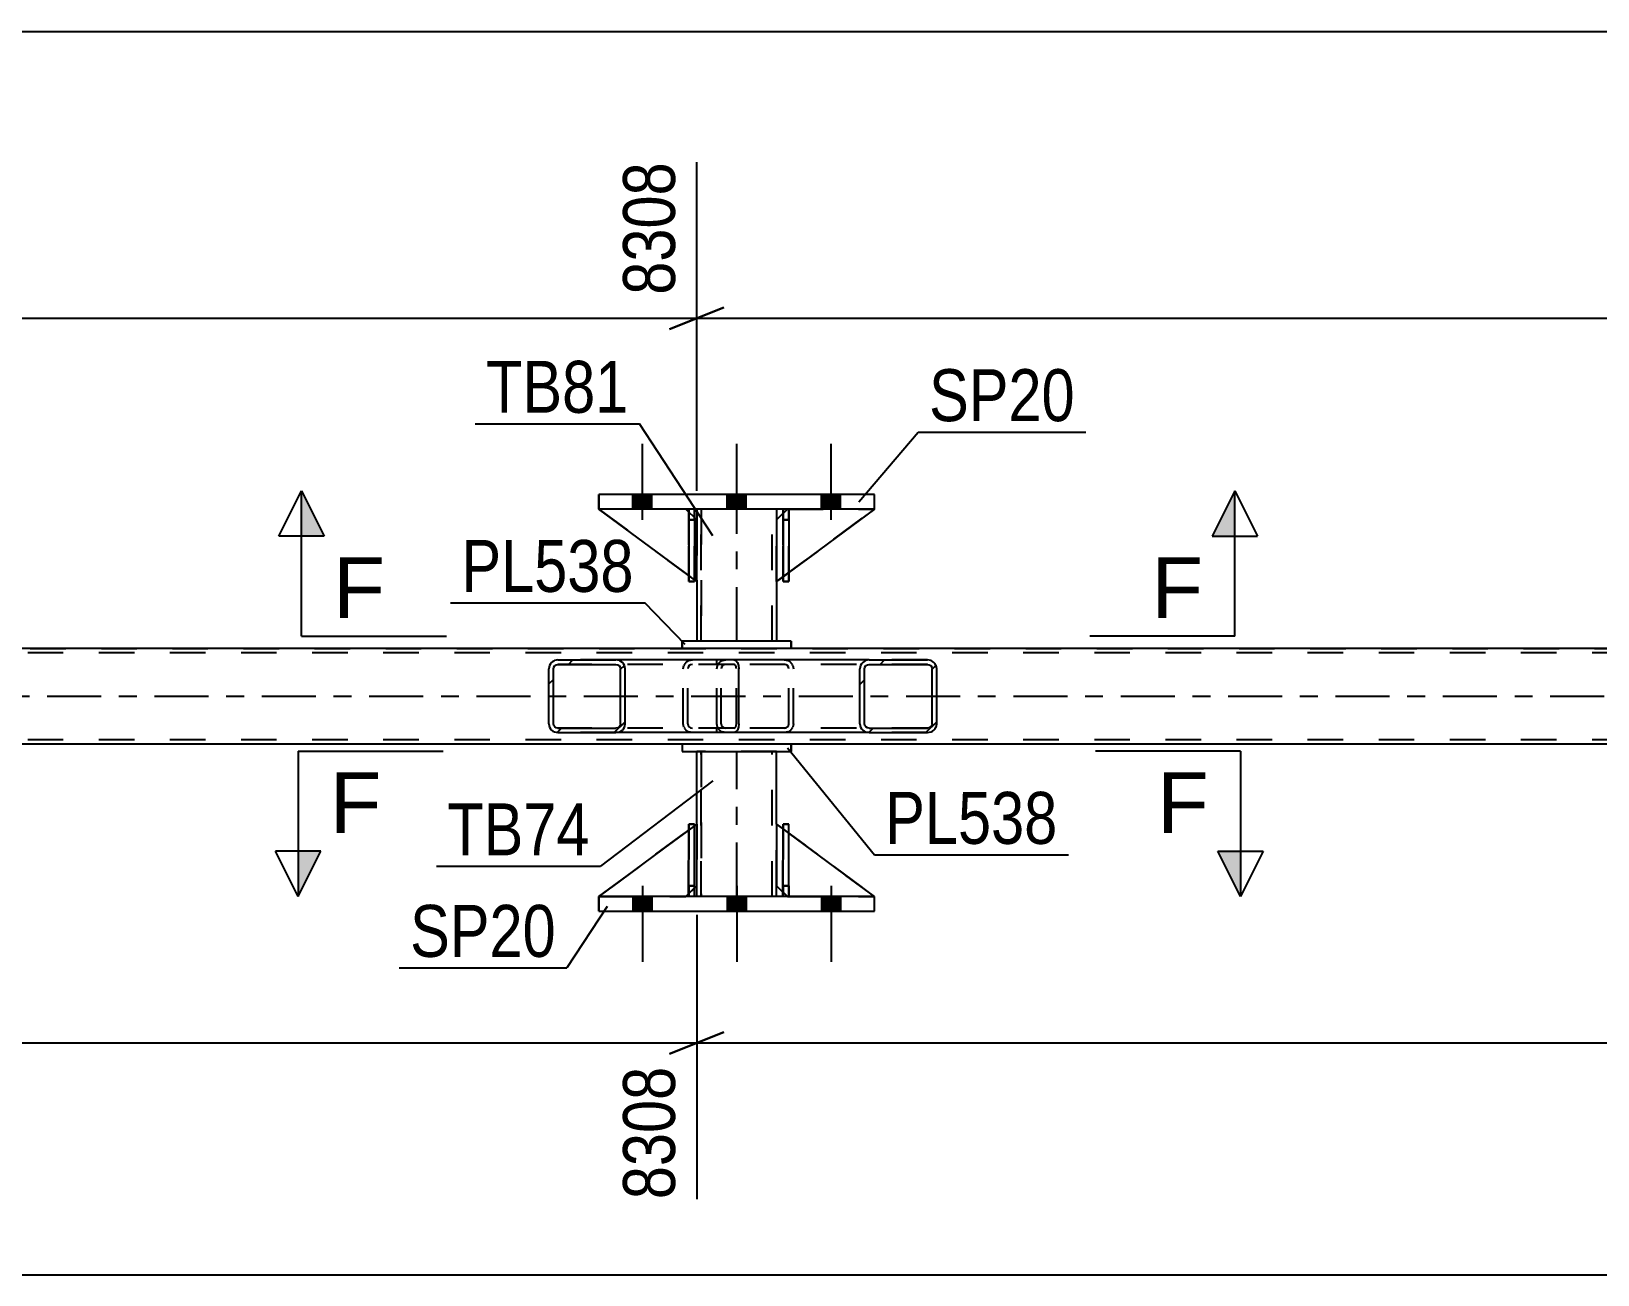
# Model space of a CAD drawing. Header units: millimetres. Extents: x 0 to 841, y 0 to 594.
# Drawn here: x 293.6 to 379.9, y 199.2 to 267.8 of the extents above; entities that cross this region are included whole.
import ezdxf

# ---------------------------------------------------------------- set-up
doc = ezdxf.new("R2010")
doc.units = ezdxf.units.MM
doc.linetypes.add('DXK_LINE_DOT2', pattern=[3.9198, 1.9599, -1.9599])
doc.linetypes.add('DXK_LINE_DOT3', pattern=[5.9187, 2.979, -0.9799, 0.9799, -0.9799])
doc.styles.add('Arial', font='ARIAL.TTF', dxfattribs={"height": 0.2})
doc.styles.add('Arial Narrow', font='ARIALN.TTF', dxfattribs={"height": 0.2})

# ---------------------------------------------------------------- blocks, each defined once
blk = doc.blocks.new('Part-122573578-4949 - 4939')
at = {"color": 7, "linetype": 'DXK_LINE_DOT2'}
for p, q in [((335.311, 224.057), (334.991, 224.057)), ((334.991, 220.657), (334.991, 224.057)), ((334.992, 220.057), (334.991, 224.057)), ((335.312, 220.057), (335.311, 224.057)), ((335.311, 220.657), (335.311, 223.558)), ((335.311, 220.657), (334.991, 220.657)), ((334.991, 220.057), (334.991, 220.657)), ((335.311, 220.657), (335.311, 220.057)), ((335.312, 220.057), (334.991, 220.057)), ((335.311, 220.057), (335.312, 220.057))]:
    blk.add_line(p, q, dxfattribs=at)
at = {"color": 2, "linetype": 'Continuous'}
blk.add_line((335.311, 223.558), (335.311, 224.057), dxfattribs=at)
blk = doc.blocks.new('Part-122573578-4948 - 4939')
at = {"color": 7, "linetype": 'DXK_LINE_DOT2'}
for p, q in [((330.111, 224.057), (329.791, 224.057)), ((329.791, 220.657), (329.791, 224.057)), ((329.792, 220.057), (329.791, 224.057)), ((330.112, 220.532), (330.111, 224.057)), ((330.111, 220.657), (330.111, 223.964)), ((330.111, 220.657), (329.791, 220.657)), ((329.791, 220.057), (329.791, 220.657)), ((330.111, 220.531), (330.111, 220.657)), ((330.112, 220.057), (329.791, 220.057)), ((330.111, 220.057), (330.112, 220.057))]:
    blk.add_line(p, q, dxfattribs=at)
at = {"color": 2, "linetype": 'Continuous'}
for p, q in [((330.111, 223.964), (330.111, 224.057)), ((330.111, 220.057), (330.111, 220.531)), ((330.112, 220.057), (330.112, 220.532))]:
    blk.add_line(p, q, dxfattribs=at)
blk = doc.blocks.new('Part-122573578-4950 - 4939')
at = {"color": 2, "linetype": 'Continuous'}
for p, q in [((329.79, 220.057), (329.791, 224.057)), ((329.791, 224.057), (330.111, 224.057)), ((330.11, 220.057), (330.111, 224.057)), ((330.111, 220.057), (330.111, 220.653)), ((330.11, 220.057), (329.79, 220.057))]:
    blk.add_line(p, q, dxfattribs=at)
at = {"color": 7, "linetype": 'DXK_LINE_DOT2'}
for p, q in [((329.791, 224.057), (329.791, 220.657)), ((330.111, 220.653), (330.111, 224.057)), ((329.791, 220.657), (329.791, 220.057)), ((329.791, 220.657), (330.111, 220.657)), ((329.791, 220.057), (329.79, 220.057)), ((330.11, 220.057), (330.111, 220.057)), ((330.111, 220.057), (330.11, 220.057))]:
    blk.add_line(p, q, dxfattribs=at)
blk = doc.blocks.new('Part-122573578-4951 - 4939')
at = {"color": 2, "linetype": 'Continuous'}
for p, q in [((334.99, 220.057), (334.991, 224.057)), ((334.991, 224.057), (335.311, 224.057)), ((335.31, 220.057), (335.311, 224.057)), ((335.311, 220.057), (335.311, 220.653)), ((335.31, 220.057), (334.99, 220.057))]:
    blk.add_line(p, q, dxfattribs=at)
at = {"color": 7, "linetype": 'DXK_LINE_DOT2'}
for p, q in [((334.991, 224.057), (334.991, 220.657)), ((335.311, 220.653), (335.311, 224.057)), ((334.991, 220.657), (334.991, 220.057)), ((334.991, 220.657), (335.311, 220.657)), ((334.991, 220.057), (334.99, 220.057)), ((335.31, 220.057), (335.311, 220.057)), ((335.311, 220.057), (335.31, 220.057))]:
    blk.add_line(p, q, dxfattribs=at)
blk = doc.blocks.new('Part-122573578-5016 - 4939')
at = {"color": 2, "linetype": 'Continuous'}
for p, q in [((329.437, 228.458), (329.437, 228.058)), ((335.437, 228.458), (329.437, 228.458)), ((329.437, 228.058), (335.437, 228.058)), ((335.437, 228.458), (335.437, 228.058)), ((335.438, 228.058), (335.438, 228.458))]:
    blk.add_line(p, q, dxfattribs=at)
at = {"color": 7, "linetype": 'DXK_LINE_DOT2'}
for p, q in [((329.438, 228.458), (329.438, 228.058)), ((335.438, 228.458), (335.437, 228.458)), ((335.437, 228.458), (335.438, 228.458)), ((335.437, 228.058), (335.438, 228.058)), ((335.438, 228.058), (335.437, 228.058))]:
    blk.add_line(p, q, dxfattribs=at)
blk = doc.blocks.new('Part-122573578-4952 - 4939')
at = {"color": 7, "linetype": 'DXK_LINE_DOT2'}
for p, q in [((330.238, 224.057), (324.838, 220.057)), ((324.838, 220.057), (330.238, 224.057)), ((330.238, 220.657), (330.238, 224.057)), ((330.238, 224.057), (330.238, 224.057)), ((330.238, 224.057), (330.238, 220.657)), ((329.638, 220.057), (330.238, 220.657)), ((330.238, 220.657), (329.638, 220.057)), ((330.238, 220.657), (330.238, 220.657)), ((324.838, 220.057), (329.638, 220.057))]:
    blk.add_line(p, q, dxfattribs=at)
blk = doc.blocks.new('Part-122573578-4953 - 4939')
at = {"color": 7, "linetype": 'DXK_LINE_DOT2'}
for p, q in [((324.837, 220.057), (330.237, 224.057)), ((330.111, 223.964), (329.791, 223.727)), ((330.237, 224.057), (330.237, 220.657)), ((330.237, 220.657), (329.637, 220.057)), ((330.111, 220.531), (329.79, 220.211)), ((324.837, 220.057), (329.637, 220.057))]:
    blk.add_line(p, q, dxfattribs=at)
at = {"color": 2, "linetype": 'Continuous'}
for p, q in [((329.791, 223.727), (324.837, 220.057)), ((330.237, 224.057), (330.111, 223.964)), ((330.237, 220.657), (330.237, 224.057)), ((330.237, 224.057), (330.237, 224.057)), ((329.79, 220.211), (329.637, 220.057)), ((330.237, 220.657), (330.111, 220.531)), ((330.237, 220.657), (330.237, 220.657))]:
    blk.add_line(p, q, dxfattribs=at)
blk = doc.blocks.new('Bolt-122573578-5163 - 4939')
at = {"linetype": 'Continuous'}
for points in [[(326.717, 241.418), (327.757, 241.418), (327.757, 242.218), (326.717, 242.218)], [(326.717, 241.418), (327.757, 241.418), (327.757, 242.218), (326.717, 242.218)], [(326.718, 241.418), (327.758, 241.418), (327.758, 242.218), (326.718, 242.218)], [(331.917, 241.418), (332.957, 241.418), (332.957, 242.218), (331.917, 242.218)], [(331.918, 241.418), (332.958, 241.418), (332.958, 242.218), (331.918, 242.218)], [(337.117, 241.418), (338.157, 241.418), (338.157, 242.218), (337.117, 242.218)], [(337.117, 241.418), (338.157, 241.418), (338.157, 242.218), (337.117, 242.218)], [(337.118, 241.418), (338.158, 241.418), (338.158, 242.218), (337.118, 242.218)]]:
    blk.add_hatch(color=1, dxfattribs=at).paths.add_polyline_path(points)
at = {"color": 1, "linetype": 'Continuous'}
for p, q in [((327.237, 240.818), (327.237, 245.018)), ((327.237, 240.818), (327.237, 245.018)), ((327.238, 240.818), (327.238, 245.018)), ((332.437, 240.818), (332.437, 245.018)), ((332.438, 240.818), (332.438, 245.018)), ((337.637, 240.818), (337.637, 245.018)), ((337.637, 240.818), (337.637, 245.018)), ((337.638, 240.818), (337.638, 245.018)), ((326.717, 241.418), (326.717, 242.218)), ((326.717, 241.418), (326.717, 242.218)), ((326.718, 241.418), (326.718, 242.218)), ((327.757, 241.418), (327.757, 242.218)), ((327.757, 241.418), (327.757, 242.218)), ((327.758, 241.418), (327.758, 242.218)), ((331.917, 241.418), (331.917, 242.218)), ((331.918, 241.418), (331.918, 242.218)), ((332.957, 241.418), (332.957, 242.218)), ((332.958, 241.418), (332.958, 242.218)), ((337.117, 241.418), (337.117, 242.218)), ((337.117, 241.418), (337.117, 242.218)), ((337.118, 241.418), (337.118, 242.218)), ((338.157, 241.418), (338.157, 242.218)), ((338.157, 241.418), (338.157, 242.218)), ((338.158, 241.418), (338.158, 242.218))]:
    blk.add_line(p, q, dxfattribs=at)
blk = doc.blocks.new('Part-122573578-4955 - 4939')
at = {"color": 7, "linetype": 'DXK_LINE_DOT2'}
for p, q in [((334.638, 220.657), (334.638, 224.057)), ((334.638, 224.057), (340.038, 220.057)), ((334.638, 224.057), (334.638, 224.057)), ((334.638, 224.057), (334.638, 220.657)), ((340.038, 220.057), (334.638, 224.057)), ((335.238, 220.057), (334.638, 220.657)), ((334.638, 220.657), (334.638, 220.657)), ((334.638, 220.657), (335.238, 220.057)), ((335.238, 220.057), (340.038, 220.057))]:
    blk.add_line(p, q, dxfattribs=at)
at = {"color": 2, "linetype": 'Continuous'}
blk.add_line((340.038, 220.057), (340.038, 220.057), dxfattribs=at)
blk = doc.blocks.new('Part-122573578-4956 - 4939')
at = {"color": 2, "linetype": 'Continuous'}
for p, q in [((334.637, 224.057), (334.637, 224.057)), ((334.637, 224.057), (334.637, 220.657)), ((334.991, 223.795), (334.637, 224.057)), ((340.037, 220.058), (335.311, 223.558)), ((334.637, 220.657), (334.637, 220.657)), ((334.99, 220.304), (334.637, 220.657)), ((340.037, 220.057), (340.037, 220.057))]:
    blk.add_line(p, q, dxfattribs=at)
at = {"color": 7, "linetype": 'DXK_LINE_DOT2'}
for p, q in [((334.637, 220.657), (334.637, 224.057)), ((334.637, 224.057), (340.037, 220.057)), ((335.311, 223.558), (334.991, 223.795)), ((335.237, 220.057), (334.637, 220.657)), ((335.237, 220.057), (334.99, 220.304)), ((335.237, 220.057), (340.037, 220.057)), ((340.037, 220.057), (340.037, 220.058))]:
    blk.add_line(p, q, dxfattribs=at)
blk = doc.blocks.new('Part-122573578-5021 - 4939')
at = {"color": 2, "linetype": 'Continuous'}
for p, q in [((330.237, 224.057), (330.237, 228.057)), ((334.637, 224.057), (334.637, 228.057)), ((334.638, 224.057), (334.638, 228.057)), ((330.237, 220.058), (330.237, 220.657)), ((334.637, 220.058), (334.637, 220.657)), ((334.638, 220.058), (334.638, 220.657))]:
    blk.add_line(p, q, dxfattribs=at)
at = {"color": 7, "linetype": 'DXK_LINE_DOT2'}
for p, q in [((334.638, 228.057), (330.237, 228.057)), ((330.238, 220.058), (330.238, 228.057)), ((330.477, 228.057), (330.477, 220.058)), ((330.478, 220.058), (330.478, 228.057)), ((334.397, 220.058), (334.397, 228.057)), ((334.398, 220.058), (334.398, 228.057)), ((330.237, 220.657), (330.237, 224.057)), ((334.637, 220.657), (334.637, 224.057)), ((334.638, 220.657), (334.638, 224.057)), ((334.638, 220.058), (330.237, 220.058))]:
    blk.add_line(p, q, dxfattribs=at)
at = {"color": 7, "linetype": 'DXK_LINE_DOT3'}
blk.add_line((332.437, 220.058), (332.437, 228.057), dxfattribs=at)
blk = doc.blocks.new('Part-122573578-5026 - 4939')
at = {"color": 2, "linetype": 'Continuous'}
for p, q in [((340.038, 242.218), (324.837, 242.218)), ((324.837, 242.218), (324.837, 241.418)), ((340.037, 241.418), (340.037, 242.218)), ((340.038, 241.418), (340.038, 242.218)), ((340.037, 241.418), (324.837, 241.418))]:
    blk.add_line(p, q, dxfattribs=at)
at = {"color": 7, "linetype": 'DXK_LINE_DOT2'}
for p, q in [((324.838, 241.418), (324.838, 242.218)), ((340.037, 241.418), (340.038, 241.418)), ((340.038, 241.418), (340.037, 241.418))]:
    blk.add_line(p, q, dxfattribs=at)
blk = doc.blocks.new('Part-122573578-5031 - 4939')
at = {"color": 2, "linetype": 'Continuous'}
for p, q in [((324.837, 220.058), (324.837, 219.258)), ((340.037, 220.058), (324.837, 220.058)), ((340.037, 219.258), (340.037, 220.058)), ((340.038, 219.258), (340.038, 220.057)), ((324.837, 219.258), (340.038, 219.258))]:
    blk.add_line(p, q, dxfattribs=at)
at = {"color": 7, "linetype": 'DXK_LINE_DOT2'}
for p, q in [((324.838, 219.258), (324.838, 220.058)), ((340.038, 220.058), (340.037, 220.058)), ((340.038, 220.058), (340.037, 220.058)), ((340.038, 220.057), (340.038, 220.058))]:
    blk.add_line(p, q, dxfattribs=at)
blk = doc.blocks.new('Part-122573578-4977 - 4939')
at = {"color": 2, "linetype": 'Continuous'}
for p, q in [((330.11, 241.417), (329.79, 241.417)), ((329.79, 241.417), (329.791, 237.417)), ((330.11, 241.417), (330.111, 237.417)), ((330.111, 240.821), (330.111, 241.417)), ((330.111, 237.417), (329.791, 237.417))]:
    blk.add_line(p, q, dxfattribs=at)
at = {"color": 7, "linetype": 'DXK_LINE_DOT2'}
for p, q in [((329.791, 240.817), (329.791, 241.417)), ((330.111, 241.417), (330.11, 241.417)), ((330.111, 241.417), (330.11, 241.417)), ((330.111, 240.817), (329.791, 240.817)), ((329.791, 240.817), (329.791, 237.417)), ((330.111, 237.417), (330.111, 240.821))]:
    blk.add_line(p, q, dxfattribs=at)
blk = doc.blocks.new('Part-122573578-4978 - 4939')
at = {"color": 2, "linetype": 'Continuous'}
for p, q in [((335.31, 241.417), (334.99, 241.417)), ((334.99, 241.417), (334.991, 237.417)), ((335.31, 241.417), (335.311, 237.417)), ((335.311, 240.821), (335.311, 241.417)), ((335.311, 237.417), (334.991, 237.417))]:
    blk.add_line(p, q, dxfattribs=at)
at = {"color": 7, "linetype": 'DXK_LINE_DOT2'}
for p, q in [((334.991, 240.817), (334.991, 241.417)), ((335.311, 241.417), (335.31, 241.417)), ((335.311, 241.417), (335.31, 241.417)), ((335.311, 240.817), (334.991, 240.817)), ((334.991, 240.817), (334.991, 237.417)), ((335.311, 237.417), (335.311, 240.821))]:
    blk.add_line(p, q, dxfattribs=at)
blk = doc.blocks.new('Part-122573578-4979 - 4939')
at = {"color": 7, "linetype": 'DXK_LINE_DOT2'}
for p, q in [((329.638, 241.418), (324.838, 241.417)), ((330.238, 237.418), (324.838, 241.417)), ((324.838, 241.417), (330.238, 237.418)), ((329.638, 241.418), (330.238, 240.818)), ((330.238, 240.818), (329.638, 241.418)), ((330.238, 240.818), (330.238, 237.418)), ((330.238, 240.818), (330.238, 240.818)), ((330.238, 237.418), (330.238, 240.818)), ((330.238, 237.418), (330.238, 237.418))]:
    blk.add_line(p, q, dxfattribs=at)
blk = doc.blocks.new('Part-122573578-4980 - 4939')
at = {"color": 7, "linetype": 'DXK_LINE_DOT2'}
for p, q in [((329.637, 241.418), (324.837, 241.417)), ((330.237, 237.418), (324.837, 241.417)), ((329.637, 241.418), (330.237, 240.818)), ((330.111, 240.944), (329.79, 241.264)), ((330.237, 240.818), (330.237, 237.418)), ((330.111, 237.511), (329.791, 237.748))]:
    blk.add_line(p, q, dxfattribs=at)
at = {"color": 2, "linetype": 'Continuous'}
for p, q in [((329.791, 237.748), (324.837, 241.417)), ((329.79, 241.264), (329.637, 241.418)), ((330.237, 240.818), (330.111, 240.944)), ((330.237, 240.818), (330.237, 240.818)), ((330.237, 237.418), (330.237, 240.818)), ((330.237, 237.418), (330.111, 237.511)), ((330.237, 237.418), (330.237, 237.418))]:
    blk.add_line(p, q, dxfattribs=at)
blk = doc.blocks.new('Part-122573578-4981 - 4939')
at = {"color": 7, "linetype": 'DXK_LINE_DOT2'}
for p, q in [((335.238, 241.418), (334.638, 240.818)), ((334.638, 237.418), (340.038, 241.418)), ((334.638, 240.818), (335.238, 241.418)), ((340.038, 241.418), (334.638, 237.418)), ((335.238, 241.418), (340.038, 241.418)), ((334.638, 240.818), (334.638, 237.418)), ((334.638, 240.818), (334.638, 240.818)), ((334.638, 237.418), (334.638, 240.818)), ((334.638, 237.418), (334.638, 237.418))]:
    blk.add_line(p, q, dxfattribs=at)
at = {"color": 2, "linetype": 'Continuous'}
blk.add_line((340.038, 241.418), (340.038, 241.418), dxfattribs=at)
blk = doc.blocks.new('Part-122573578-4982 - 4939')
at = {"color": 7, "linetype": 'DXK_LINE_DOT2'}
for p, q in [((334.637, 240.818), (335.237, 241.418)), ((340.037, 241.418), (334.637, 237.418)), ((335.237, 241.418), (334.99, 241.17)), ((335.237, 241.418), (340.037, 241.418)), ((340.037, 241.418), (340.037, 241.417)), ((334.637, 237.418), (334.637, 240.818)), ((335.311, 237.916), (334.991, 237.679))]:
    blk.add_line(p, q, dxfattribs=at)
at = {"color": 2, "linetype": 'Continuous'}
for p, q in [((334.99, 241.17), (334.637, 240.818)), ((340.037, 241.417), (335.311, 237.916)), ((340.037, 241.418), (340.037, 241.418)), ((334.637, 240.818), (334.637, 237.418)), ((334.637, 240.818), (334.637, 240.818)), ((334.991, 237.679), (334.637, 237.418)), ((334.637, 237.418), (334.637, 237.418))]:
    blk.add_line(p, q, dxfattribs=at)
blk = doc.blocks.new('Part-122573578-5001 - 4939')
at = {"linetype": 'Continuous'}
h = blk.add_hatch(dxfattribs=at)
h.set_pattern_fill('', scale=0.7, style=0, pattern_type=0)
h.set_pattern_definition([(45, (326.2465, 232.8012), (-1.57154, 1.57154), [])])
h.paths.add_polyline_path([(326.285, 232.618), (326.246, 232.801), (326.137, 232.957), (325.973, 233.061), (325.78, 233.098), (322.586, 233.098), (322.393, 233.061), (322.229, 232.957), (322.12, 232.801), (322.081, 232.618), (322.081, 229.578), (322.12, 229.394), (322.229, 229.238), (322.393, 229.134), (322.586, 229.098), (325.78, 229.098), (325.973, 229.134), (326.137, 229.238), (326.246, 229.394), (326.285, 229.578)])
h.paths.add_polyline_path([(326.013, 229.486), (325.959, 229.408), (325.877, 229.356), (325.78, 229.338), (322.586, 229.338), (322.489, 229.356), (322.407, 229.408), (322.353, 229.486), (322.334, 229.578), (322.334, 232.618), (322.353, 232.709), (322.407, 232.787), (322.489, 232.839), (322.586, 232.858), (325.78, 232.858), (325.877, 232.839), (325.959, 232.787), (326.013, 232.709), (326.033, 232.618), (326.033, 229.578)])
at = {"color": 2, "linetype": 'Continuous'}
for p, q in [((322.12, 232.801), (322.081, 232.618)), ((322.081, 229.578), (322.081, 232.618)), ((322.334, 232.618), (322.353, 232.709)), ((322.334, 229.578), (322.334, 232.618)), ((322.353, 232.709), (322.407, 232.787)), ((322.586, 233.098), (322.393, 233.061)), ((322.407, 232.787), (322.489, 232.839)), ((322.489, 232.839), (322.586, 232.858)), ((322.586, 233.098), (325.78, 233.098)), ((322.586, 232.858), (325.78, 232.858)), ((332.293, 233.098), (325.78, 233.098)), ((325.973, 233.061), (325.78, 233.098)), ((325.78, 232.858), (325.877, 232.839)), ((325.877, 232.839), (325.959, 232.787)), ((325.959, 232.787), (326.013, 232.709)), ((326.013, 232.709), (326.033, 232.618)), ((326.033, 229.578), (326.033, 232.618)), ((326.285, 232.618), (326.246, 232.801)), ((326.285, 229.578), (326.285, 232.618)), ((332.293, 233.098), (332.393, 233.061)), ((332.393, 233.061), (332.477, 232.957)), ((332.477, 232.957), (332.534, 232.801)), ((332.534, 232.801), (332.553, 232.618)), ((332.553, 229.578), (332.553, 232.618)), ((322.081, 229.578), (322.12, 229.394)), ((322.353, 229.486), (322.334, 229.578)), ((322.407, 229.408), (322.353, 229.486)), ((322.393, 229.134), (322.586, 229.098)), ((322.489, 229.356), (322.407, 229.408)), ((322.586, 229.338), (322.489, 229.356)), ((322.586, 229.338), (325.78, 229.338)), ((322.586, 229.098), (325.78, 229.098)), ((325.877, 229.356), (325.78, 229.338)), ((325.78, 229.098), (325.973, 229.134)), ((332.293, 229.098), (325.78, 229.098)), ((325.959, 229.408), (325.877, 229.356)), ((326.013, 229.486), (325.959, 229.408)), ((326.033, 229.578), (326.013, 229.486)), ((326.246, 229.394), (326.285, 229.578)), ((332.393, 229.134), (332.293, 229.098)), ((332.477, 229.238), (332.393, 229.134)), ((332.534, 229.394), (332.477, 229.238)), ((332.553, 229.578), (332.534, 229.394))]:
    blk.add_line(p, q, dxfattribs=at)
at = {"color": 7, "linetype": 'DXK_LINE_DOT2'}
for p, q in [((325.78, 233.098), (322.586, 233.098)), ((332.293, 232.858), (322.586, 232.858)), ((329.493, 232.618), (329.531, 232.801)), ((329.493, 229.578), (329.493, 232.618)), ((329.764, 232.709), (329.745, 232.618)), ((329.745, 229.578), (329.745, 232.618)), ((329.819, 232.787), (329.764, 232.709)), ((329.804, 233.061), (329.997, 233.098)), ((329.9, 232.839), (329.819, 232.787)), ((329.997, 232.858), (329.9, 232.839)), ((331.336, 232.858), (331.336, 233.098)), ((332.343, 232.839), (332.293, 232.858)), ((332.385, 232.787), (332.343, 232.839)), ((332.413, 232.709), (332.385, 232.787)), ((332.423, 232.618), (332.413, 232.709)), ((332.423, 229.578), (332.423, 232.618)), ((332.293, 229.338), (322.586, 229.338)), ((325.78, 229.098), (322.586, 229.098)), ((329.531, 229.394), (329.493, 229.578)), ((329.745, 229.578), (329.764, 229.486)), ((329.764, 229.486), (329.819, 229.408)), ((329.997, 229.098), (329.804, 229.134)), ((329.819, 229.408), (329.841, 229.394)), ((329.841, 229.394), (329.9, 229.356)), ((329.9, 229.356), (329.997, 229.338)), ((331.336, 229.098), (331.336, 229.338)), ((332.293, 229.338), (332.343, 229.356)), ((332.343, 229.356), (332.385, 229.408)), ((332.385, 229.408), (332.413, 229.486)), ((332.413, 229.486), (332.423, 229.578))]:
    blk.add_line(p, q, dxfattribs=at)
at = {"color": 2, "linetype": 'Continuous'}
for centre, start, end in [((322.57, 232.601), 111.10338, 156.0535), ((325.796, 232.601), 23.9465, 68.89662), ((322.57, 229.594), 203.9465, 248.89662), ((325.796, 229.594), 291.10338, 336.0535)]:
    blk.add_arc(centre, 0.493, start, end, dxfattribs=at)
at = {"color": 7, "linetype": 'DXK_LINE_DOT2'}
for centre, start, end in [((329.981, 232.601), 111.10338, 156.0535), ((329.981, 229.594), 203.9465, 248.89662)]:
    blk.add_arc(centre, 0.493, start, end, dxfattribs=at)
blk = doc.blocks.new('Part-122573578-5032 - 4939')
at = {"color": 7, "linetype": 'DXK_LINE_DOT2'}
for p, q in [((329.791, 240.817), (329.791, 241.417)), ((329.791, 241.417), (329.792, 241.417)), ((329.792, 241.417), (329.791, 237.417)), ((330.112, 241.417), (329.791, 241.417)), ((330.111, 240.944), (330.111, 240.817)), ((330.112, 240.943), (330.111, 237.417)), ((329.791, 237.417), (329.791, 240.817)), ((329.791, 240.817), (330.111, 240.817)), ((330.111, 240.817), (330.111, 237.511)), ((329.791, 237.417), (330.111, 237.417))]:
    blk.add_line(p, q, dxfattribs=at)
at = {"color": 2, "linetype": 'Continuous'}
for p, q in [((330.111, 241.417), (330.111, 240.944)), ((330.112, 241.417), (330.112, 240.943)), ((330.111, 237.511), (330.111, 237.417))]:
    blk.add_line(p, q, dxfattribs=at)
blk = doc.blocks.new('Part-122573578-5033 - 4939')
at = {"color": 7, "linetype": 'DXK_LINE_DOT2'}
for p, q in [((334.991, 240.817), (334.991, 241.417)), ((334.991, 241.417), (334.992, 241.417)), ((334.992, 241.417), (334.991, 237.417)), ((335.312, 241.417), (334.991, 241.417)), ((335.311, 240.817), (335.311, 241.417)), ((335.311, 237.417), (335.312, 241.417)), ((334.991, 237.417), (334.991, 240.817)), ((334.991, 240.817), (335.311, 240.817)), ((335.311, 240.817), (335.311, 237.916)), ((334.991, 237.417), (335.311, 237.417))]:
    blk.add_line(p, q, dxfattribs=at)
at = {"color": 2, "linetype": 'Continuous'}
blk.add_line((335.311, 237.916), (335.311, 237.417), dxfattribs=at)
blk = doc.blocks.new('Part-122573578-5039 - 4939')
at = {"color": 2, "linetype": 'Continuous'}
for p, q in [((330.237, 241.418), (330.237, 240.818)), ((334.637, 241.418), (334.637, 240.817)), ((334.638, 241.418), (334.638, 240.818)), ((330.237, 237.418), (330.237, 234.138)), ((334.637, 237.417), (334.637, 234.138)), ((334.638, 237.417), (334.638, 234.138))]:
    blk.add_line(p, q, dxfattribs=at)
at = {"color": 7, "linetype": 'DXK_LINE_DOT2'}
for p, q in [((334.638, 241.418), (330.237, 241.418)), ((330.238, 241.418), (330.238, 234.138)), ((330.477, 241.418), (330.477, 234.138)), ((330.478, 234.138), (330.478, 241.418)), ((334.397, 234.138), (334.397, 241.418)), ((334.398, 234.138), (334.398, 241.418)), ((330.237, 240.818), (330.237, 237.418)), ((334.637, 240.817), (334.637, 237.417)), ((334.638, 240.818), (334.638, 237.417)), ((334.638, 234.138), (330.237, 234.138))]:
    blk.add_line(p, q, dxfattribs=at)
at = {"color": 7, "linetype": 'DXK_LINE_DOT3'}
blk.add_line((332.437, 234.138), (332.437, 241.418), dxfattribs=at)
blk = doc.blocks.new('Part-122573578-5067 - 4939')
at = {"color": 2, "linetype": 'Continuous'}
for p, q in [((335.437, 234.138), (329.437, 234.138)), ((329.437, 233.738), (329.437, 234.138)), ((335.437, 234.138), (335.437, 233.738)), ((335.438, 233.738), (335.438, 234.138)), ((335.437, 233.738), (329.437, 233.738))]:
    blk.add_line(p, q, dxfattribs=at)
at = {"color": 7, "linetype": 'DXK_LINE_DOT2'}
for p, q in [((329.437, 234.138), (329.438, 234.138)), ((335.438, 234.138), (329.438, 234.138)), ((329.438, 234.138), (329.438, 233.738)), ((335.438, 234.138), (335.437, 234.138)), ((329.438, 233.738), (329.437, 233.738)), ((335.438, 233.738), (329.438, 233.738)), ((335.437, 233.738), (335.438, 233.738))]:
    blk.add_line(p, q, dxfattribs=at)
blk = doc.blocks.new('Part-122573578-5116 - 4939')
at = {"color": 7, "linetype": 'DXK_LINE_DOT2'}
for p, q in [((722.575, 233.497), (69.513, 233.497)), ((160.22, 233.737), (722.575, 233.737)), ((335.437, 233.737), (329.437, 233.737)), ((722.575, 228.697), (69.513, 228.697)), ((335.437, 228.457), (329.437, 228.457))]:
    blk.add_line(p, q, dxfattribs=at)
at = {"color": 2, "linetype": 'Continuous'}
for p, q in [((329.437, 233.737), (166.22, 233.737)), ((583.261, 233.737), (335.437, 233.737)), ((329.437, 228.457), (166.22, 228.457)), ((583.261, 228.457), (335.437, 228.457))]:
    blk.add_line(p, q, dxfattribs=at)
at = {"color": 7, "linetype": 'DXK_LINE_DOT3'}
blk.add_line((69.513, 231.097), (722.575, 231.097), dxfattribs=at)
blk = doc.blocks.new('Part-122573578-5117 - 4939')
at = {"linetype": 'Continuous'}
h = blk.add_hatch(dxfattribs=at)
h.set_pattern_fill('', scale=0.7, style=0, pattern_type=0)
h.set_pattern_definition([(45, (343.4248, 232.8012), (-1.57154, 1.57154), [])])
h.paths.add_polyline_path([(343.463, 232.618), (343.425, 232.801), (343.315, 232.957), (343.15, 233.061), (342.956, 233.098), (339.741, 233.098), (339.546, 233.061), (339.382, 232.957), (339.272, 232.801), (339.233, 232.618), (339.233, 229.578), (339.272, 229.394), (339.382, 229.238), (339.546, 229.134), (339.741, 229.098), (342.956, 229.098), (343.15, 229.134), (343.315, 229.238), (343.425, 229.394), (343.463, 229.578)])
h.paths.add_polyline_path([(343.19, 229.486), (343.135, 229.408), (343.053, 229.356), (342.956, 229.338), (339.741, 229.338), (339.644, 229.356), (339.561, 229.408), (339.506, 229.486), (339.487, 229.578), (339.487, 232.618), (339.506, 232.709), (339.561, 232.787), (339.644, 232.839), (339.741, 232.858), (342.956, 232.858), (343.053, 232.839), (343.135, 232.787), (343.19, 232.709), (343.21, 232.618), (343.21, 229.578)])
at = {"color": 7, "linetype": 'DXK_LINE_DOT2'}
for p, q in [((331.336, 232.618), (331.374, 232.801)), ((331.336, 229.578), (331.336, 232.618)), ((331.609, 232.709), (331.59, 232.618)), ((331.59, 229.578), (331.59, 232.618)), ((331.664, 232.787), (331.609, 232.709)), ((331.649, 233.061), (331.843, 233.098)), ((331.746, 232.839), (331.664, 232.787)), ((331.843, 232.858), (331.746, 232.839)), ((332.293, 233.098), (331.843, 233.098)), ((342.956, 232.858), (331.843, 232.858)), ((335.059, 233.098), (335.253, 233.061)), ((335.156, 232.839), (335.059, 232.858)), ((335.238, 232.787), (335.156, 232.839)), ((335.293, 232.709), (335.238, 232.787)), ((335.312, 232.618), (335.293, 232.709)), ((335.312, 229.578), (335.312, 232.618)), ((335.528, 232.801), (335.566, 232.618)), ((335.566, 229.578), (335.566, 232.618)), ((342.956, 233.098), (339.741, 233.098)), ((331.374, 229.394), (331.336, 229.578)), ((331.59, 229.578), (331.609, 229.486)), ((331.609, 229.486), (331.664, 229.408)), ((331.843, 229.098), (331.649, 229.134)), ((331.664, 229.408), (331.746, 229.356)), ((331.746, 229.356), (331.843, 229.338)), ((342.956, 229.338), (331.843, 229.338)), ((332.293, 229.098), (331.843, 229.098)), ((335.059, 229.338), (335.156, 229.356)), ((335.253, 229.134), (335.059, 229.098)), ((335.156, 229.356), (335.238, 229.408)), ((335.238, 229.408), (335.293, 229.486)), ((335.293, 229.486), (335.312, 229.578)), ((335.566, 229.578), (335.528, 229.394)), ((342.956, 229.098), (339.741, 229.098))]:
    blk.add_line(p, q, dxfattribs=at)
at = {"color": 2, "linetype": 'Continuous'}
for p, q in [((339.741, 233.098), (332.293, 233.098)), ((339.272, 232.801), (339.233, 232.618)), ((339.233, 229.578), (339.233, 232.618)), ((339.487, 232.618), (339.506, 232.709)), ((339.487, 229.578), (339.487, 232.618)), ((339.506, 232.709), (339.561, 232.787)), ((339.741, 233.098), (339.546, 233.061)), ((339.561, 232.787), (339.644, 232.839)), ((339.644, 232.839), (339.741, 232.858)), ((339.741, 233.098), (342.956, 233.098)), ((339.741, 232.858), (342.956, 232.858)), ((343.15, 233.061), (342.956, 233.098)), ((342.956, 232.858), (343.053, 232.839)), ((343.053, 232.839), (343.135, 232.787)), ((343.135, 232.787), (343.19, 232.709)), ((343.19, 232.709), (343.21, 232.618)), ((343.21, 229.578), (343.21, 232.618)), ((343.463, 232.618), (343.425, 232.801)), ((343.463, 229.578), (343.463, 232.618)), ((339.741, 229.098), (332.293, 229.098)), ((339.233, 229.578), (339.272, 229.394)), ((339.506, 229.486), (339.487, 229.578)), ((339.561, 229.408), (339.506, 229.486)), ((339.546, 229.134), (339.741, 229.098)), ((339.644, 229.356), (339.561, 229.408)), ((339.741, 229.338), (339.644, 229.356)), ((339.741, 229.338), (342.956, 229.338)), ((339.741, 229.098), (342.956, 229.098)), ((343.053, 229.356), (342.956, 229.338)), ((342.956, 229.098), (343.15, 229.134)), ((343.135, 229.408), (343.053, 229.356)), ((343.19, 229.486), (343.135, 229.408)), ((343.21, 229.578), (343.19, 229.486)), ((343.425, 229.394), (343.463, 229.578))]:
    blk.add_line(p, q, dxfattribs=at)
at = {"color": 7, "linetype": 'DXK_LINE_DOT2'}
for centre, start, end in [((331.826, 232.599), 110.9282, 155.86474), ((335.076, 232.599), 24.13526, 69.0718), ((331.826, 229.596), 204.13526, 249.0718), ((335.076, 229.596), 290.9282, 335.86474)]:
    blk.add_arc(centre, 0.495, start, end, dxfattribs=at)
at = {"color": 2, "linetype": 'Continuous'}
for centre, start, end in [((339.723, 232.599), 110.9282, 155.86474), ((342.973, 232.599), 24.13526, 69.0718), ((339.723, 229.596), 204.13526, 249.0718), ((342.973, 229.596), 290.9282, 335.86474)]:
    blk.add_arc(centre, 0.495, start, end, dxfattribs=at)
blk = doc.blocks.new('Bolt-122573578-5162 - 4939')
at = {"linetype": 'Continuous'}
for points in [[(327.757, 220.058), (326.717, 220.058), (326.717, 219.258), (327.757, 219.258)], [(327.757, 220.058), (326.717, 220.058), (326.717, 219.258), (327.757, 219.258)], [(327.758, 220.058), (326.718, 220.058), (326.718, 219.258), (327.758, 219.258)], [(332.957, 220.058), (331.917, 220.058), (331.917, 219.258), (332.957, 219.258)], [(332.958, 220.058), (331.918, 220.058), (331.918, 219.258), (332.958, 219.258)], [(338.157, 220.058), (337.117, 220.058), (337.117, 219.258), (338.157, 219.258)], [(338.157, 220.058), (337.117, 220.058), (337.117, 219.258), (338.157, 219.258)], [(338.158, 220.058), (337.118, 220.058), (337.118, 219.258), (338.158, 219.258)]]:
    blk.add_hatch(color=1, dxfattribs=at).paths.add_polyline_path(points)
at = {"color": 1, "linetype": 'Continuous'}
for p, q in [((327.237, 220.658), (327.237, 216.458)), ((327.237, 220.658), (327.237, 216.458)), ((327.238, 220.658), (327.238, 216.458)), ((332.437, 220.658), (332.437, 216.458)), ((332.438, 220.658), (332.438, 216.458)), ((337.637, 220.658), (337.637, 216.458)), ((337.637, 220.658), (337.637, 216.458)), ((337.638, 220.658), (337.638, 216.458)), ((326.717, 220.058), (326.717, 219.258)), ((326.717, 220.058), (326.717, 219.258)), ((326.718, 220.058), (326.718, 219.258)), ((327.757, 220.058), (327.757, 219.258)), ((327.757, 220.058), (327.757, 219.258)), ((327.758, 220.058), (327.758, 219.258)), ((331.917, 220.058), (331.917, 219.258)), ((331.918, 220.058), (331.918, 219.258)), ((332.957, 220.058), (332.957, 219.258)), ((332.958, 220.058), (332.958, 219.258)), ((337.117, 220.058), (337.117, 219.258)), ((337.117, 220.058), (337.117, 219.258)), ((337.118, 220.058), (337.118, 219.258)), ((338.157, 220.058), (338.157, 219.258)), ((338.157, 220.058), (338.157, 219.258)), ((338.158, 220.058), (338.158, 219.258))]:
    blk.add_line(p, q, dxfattribs=at)
blk = doc.blocks.new('StraightDimension-122573578-5277 - 4939')
at = {"color": 7, "linetype": 'Continuous'}
for p, q in [((330.237, 219.057), (330.237, 203.377)), ((331.737, 212.589), (328.737, 211.389)), ((330.237, 211.989), (584.061, 211.989))]:
    blk.add_line(p, q, dxfattribs=at)
blk = doc.blocks.new('StraightDimension-122573578-5281 - 4939')
at = {"color": 7, "linetype": 'Continuous'}
for p, q in [((330.237, 219.057), (330.237, 203.377)), ((328.737, 211.389), (331.737, 212.589)), ((161.02, 211.989), (330.237, 211.989))]:
    blk.add_line(p, q, dxfattribs=at)
at = {"color": 0, "linetype": 'Continuous'}
blk.add_wipeout([(329.637, 211.289), (325.437, 211.289), (325.437, 202.777), (329.637, 202.777)], dxfattribs=at)
at = {"color": 3, "linetype": 'Continuous', "style": 'Arial Narrow'}
blk.add_text('8308', height=2.8633, rotation=90.00021, dxfattribs=at).set_placement((329.037, 203.377))
blk = doc.blocks.new('StraightDimension-122573578-5286 - 4939')
at = {"color": 7, "linetype": 'Continuous'}
blk.add_line((60.253, 199.216), (731.835, 199.216), dxfattribs=at)
blk = doc.blocks.new('StraightDimension-122573578-5305 - 4939')
at = {"color": 7, "linetype": 'Continuous'}
for p, q in [((330.237, 242.418), (330.237, 260.545)), ((331.737, 252.533), (328.737, 251.333)), ((330.237, 251.933), (584.061, 251.933))]:
    blk.add_line(p, q, dxfattribs=at)
blk = doc.blocks.new('StraightDimension-122573578-5309 - 4939')
at = {"color": 7, "linetype": 'Continuous'}
for p, q in [((330.237, 242.418), (330.237, 260.545)), ((328.737, 251.333), (331.737, 252.533)), ((161.021, 251.933), (330.237, 251.933))]:
    blk.add_line(p, q, dxfattribs=at)
at = {"color": 0, "linetype": 'Continuous'}
blk.add_wipeout([(329.637, 261.145), (325.437, 261.145), (325.437, 252.633), (329.637, 252.633)], dxfattribs=at)
at = {"color": 3, "linetype": 'Continuous', "style": 'Arial Narrow'}
blk.add_text('8308', height=2.8633, rotation=90.00021, dxfattribs=at).set_placement((329.037, 253.233))
blk = doc.blocks.new('StraightDimension-122573578-9133 - 4939')
at = {"color": 7, "linetype": 'Continuous'}
blk.add_line((60.893, 267.751), (731.195, 267.751), dxfattribs=at)
blk = doc.blocks.new('Mark-122573578-5012 - 4939')
at = {"color": 30, "linetype": 'Continuous'}
for p, q in [((335.239, 228.251), (340.027, 222.363)), ((340.027, 222.363), (350.731, 222.363))]:
    blk.add_line(p, q, dxfattribs=at)
at = {"color": 0}
blk.add_wipeout([(350.131, 222.963), (350.131, 225.963), (340.627, 225.963), (340.627, 222.963)], dxfattribs=at)
blk.add_wipeout([(350.131, 222.963), (350.131, 225.963), (340.627, 225.963), (340.627, 222.963)], dxfattribs=at)
at = {"color": 3, "style": 'Arial Narrow'}
blk.add_text('PL538', height=2.8633, dxfattribs=at).set_placement((340.627, 222.963))
blk = doc.blocks.new('Mark-122573578-5017 - 4939')
at = {"color": 30, "linetype": 'Continuous'}
for p in [(331.129, 226.446), (315.884, 221.729)]:
    blk.add_line(p, (324.938, 221.729), dxfattribs=at)
at = {"color": 0}
blk.add_wipeout([(324.338, 222.329), (324.338, 225.329), (316.484, 225.329), (316.484, 222.329)], dxfattribs=at)
blk.add_wipeout([(324.338, 222.329), (324.338, 225.329), (316.484, 225.329), (316.484, 222.329)], dxfattribs=at)
at = {"color": 3, "style": 'Arial Narrow'}
blk.add_text('TB74', height=2.8633, dxfattribs=at).set_placement((316.484, 222.329))
blk = doc.blocks.new('Mark-122573578-5035 - 4939')
at = {"color": 30, "linetype": 'Continuous'}
for p in [(318.023, 246.124), (331.129, 239.951)]:
    blk.add_line(p, (327.077, 246.124), dxfattribs=at)
at = {"color": 0}
blk.add_wipeout([(326.477, 246.724), (326.477, 249.724), (318.623, 249.724), (318.623, 246.724)], dxfattribs=at)
blk.add_wipeout([(326.477, 246.724), (326.477, 249.724), (318.623, 249.724), (318.623, 246.724)], dxfattribs=at)
at = {"color": 3, "style": 'Arial Narrow'}
blk.add_text('TB81', height=2.8633, dxfattribs=at).set_placement((318.623, 246.724))
blk = doc.blocks.new('Mark-122573578-5022 - 4939')
at = {"color": 30, "linetype": 'Continuous'}
for p, q in [((339.179, 241.817), (342.444, 245.663)), ((342.444, 245.663), (351.683, 245.663))]:
    blk.add_line(p, q, dxfattribs=at)
at = {"color": 0}
blk.add_wipeout([(351.083, 246.263), (351.083, 249.263), (343.044, 249.263), (343.044, 246.263)], dxfattribs=at)
blk.add_wipeout([(351.083, 246.263), (351.083, 249.263), (343.044, 249.263), (343.044, 246.263)], dxfattribs=at)
at = {"color": 3, "style": 'Arial Narrow'}
blk.add_text('SP20', height=2.8633, dxfattribs=at).set_placement((343.044, 246.263))
blk = doc.blocks.new('Mark-122573578-5027 - 4939')
at = {"color": 30, "linetype": 'Continuous'}
for p in [(325.298, 219.505), (313.836, 216.134)]:
    blk.add_line(p, (323.075, 216.134), dxfattribs=at)
at = {"color": 0}
blk.add_wipeout([(322.475, 216.734), (322.475, 219.734), (314.436, 219.734), (314.436, 216.734)], dxfattribs=at)
blk.add_wipeout([(322.475, 216.734), (322.475, 219.734), (314.436, 219.734), (314.436, 216.734)], dxfattribs=at)
at = {"color": 3, "style": 'Arial Narrow'}
blk.add_text('SP20', height=2.8633, dxfattribs=at).set_placement((314.436, 216.734))
blk = doc.blocks.new('Mark-122573578-5063 - 4939')
at = {"color": 30, "linetype": 'Continuous'}
for p in [(316.665, 236.252), (329.605, 233.944)]:
    blk.add_line(p, (327.368, 236.252), dxfattribs=at)
at = {"color": 0}
blk.add_wipeout([(326.768, 236.852), (326.768, 239.852), (317.265, 239.852), (317.265, 236.852)], dxfattribs=at)
blk.add_wipeout([(326.768, 236.852), (326.768, 239.852), (317.265, 239.852), (317.265, 236.852)], dxfattribs=at)
at = {"color": 3, "style": 'Arial Narrow'}
blk.add_text('PL538', height=2.8633, dxfattribs=at).set_placement((317.265, 236.852))
blk = doc.blocks.new('SectionMark-122573578-5337 - 4939')
at = {"linetype": 'Continuous'}
for points in [[(308.256, 222.564), (309.506, 222.564), (308.256, 220.064)], [(358.962, 222.564), (360.212, 222.564), (360.212, 220.064)]]:
    blk.add_hatch(color=6, dxfattribs=at).paths.add_polyline_path(points)
at = {"color": 6, "linetype": 'Continuous'}
for p, q in [((308.256, 228.064), (316.256, 228.064)), ((308.256, 228.064), (308.256, 220.064)), ((360.212, 228.064), (352.212, 228.064)), ((360.212, 228.064), (360.212, 220.064)), ((308.256, 220.064), (307.006, 222.564)), ((309.506, 222.564), (307.006, 222.564)), ((308.256, 220.064), (309.506, 222.564)), ((358.962, 222.564), (361.462, 222.564)), ((360.212, 220.064), (358.962, 222.564)), ((361.462, 222.564), (360.212, 220.064))]:
    blk.add_line(p, q, dxfattribs=at)
at = {"color": 0, "linetype": 'Continuous'}
for points in [[(312.856, 223.564), (312.856, 227.064), (310.006, 227.064), (310.006, 223.564)], [(358.462, 223.564), (358.462, 227.064), (355.612, 227.064), (355.612, 223.564)]]:
    blk.add_wipeout(points, dxfattribs=at)
at = {"color": 3, "linetype": 'Continuous', "style": 'Arial'}
for p in [(310.006, 223.564), (355.612, 223.564)]:
    blk.add_text('F', height=3.343, dxfattribs=at).set_placement(p)
blk = doc.blocks.new('SectionMark-122573578-5341 - 4939')
at = {"linetype": 'Continuous'}
for points in [[(309.693, 239.918), (308.443, 239.918), (308.443, 242.418)], [(359.897, 239.918), (358.647, 239.918), (359.897, 242.418)]]:
    blk.add_hatch(color=6, dxfattribs=at).paths.add_polyline_path(points)
at = {"color": 6, "linetype": 'Continuous'}
for p, q in [((307.193, 239.918), (308.443, 242.418)), ((308.443, 234.418), (308.443, 242.418)), ((308.443, 242.418), (309.693, 239.918)), ((359.897, 242.418), (358.647, 239.918)), ((359.897, 234.418), (359.897, 242.418)), ((359.897, 242.418), (361.147, 239.918)), ((309.693, 239.918), (307.193, 239.918)), ((358.647, 239.918), (361.147, 239.918)), ((308.443, 234.418), (316.443, 234.418)), ((359.897, 234.418), (351.897, 234.418))]:
    blk.add_line(p, q, dxfattribs=at)
at = {"color": 0, "linetype": 'Continuous'}
for points in [[(313.043, 235.418), (313.043, 238.918), (310.193, 238.918), (310.193, 235.418)], [(358.147, 235.418), (358.147, 238.918), (355.297, 238.918), (355.297, 235.418)]]:
    blk.add_wipeout(points, dxfattribs=at)
at = {"color": 3, "linetype": 'Continuous', "style": 'Arial'}
for p in [(310.193, 235.418), (355.297, 235.418)]:
    blk.add_text('F', height=3.343, dxfattribs=at).set_placement(p)

msp = doc.modelspace()

# ---------------------------------------------------------------- block references
for name in ['Bolt-122573578-5163 - 4939', 'Part-122573578-5026 - 4939', 'Part-122573578-4980 - 4939', 'Part-122573578-4979 - 4939', 'Part-122573578-4977 - 4939', 'Part-122573578-5032 - 4939', 'Part-122573578-5039 - 4939', 'Part-122573578-4982 - 4939', 'Part-122573578-4981 - 4939', 'Part-122573578-4978 - 4939', 'Part-122573578-5033 - 4939', 'Part-122573578-5067 - 4939', 'Part-122573578-5116 - 4939', 'Part-122573578-5001 - 4939', 'Part-122573578-5117 - 4939', 'Part-122573578-5016 - 4939', 'Part-122573578-5021 - 4939', 'Part-122573578-4953 - 4939', 'Part-122573578-4952 - 4939', 'Part-122573578-4950 - 4939', 'Part-122573578-4948 - 4939', 'Part-122573578-4956 - 4939', 'Part-122573578-4955 - 4939', 'Part-122573578-4951 - 4939', 'Part-122573578-4949 - 4939', 'Bolt-122573578-5162 - 4939', 'Part-122573578-5031 - 4939']:
    msp.add_blockref(name, (0, 0))

# ---------------------------------------------------------------- next in the draw order: block references
for name in ['StraightDimension-122573578-5305 - 4939', 'StraightDimension-122573578-5277 - 4939']:
    msp.add_blockref(name, (0, 0))

# ---------------------------------------------------------------- next in the draw order: block references
for name in ['StraightDimension-122573578-5309 - 4939', 'StraightDimension-122573578-5281 - 4939']:
    msp.add_blockref(name, (0, 0))

# ---------------------------------------------------------------- next in the draw order: block references
for name in ['StraightDimension-122573578-9133 - 4939', 'StraightDimension-122573578-5286 - 4939']:
    msp.add_blockref(name, (0, 0))

# ---------------------------------------------------------------- next in the draw order: block references
for name in ['Mark-122573578-5035 - 4939', 'Mark-122573578-5022 - 4939', 'Mark-122573578-5012 - 4939', 'Mark-122573578-5017 - 4939', 'Mark-122573578-5027 - 4939']:
    msp.add_blockref(name, (0, 0))

# ---------------------------------------------------------------- next in the draw order: block references
for name in ['Mark-122573578-5063 - 4939', 'SectionMark-122573578-5337 - 4939']:
    msp.add_blockref(name, (0, 0))

# ---------------------------------------------------------------- next in the draw order: block references
msp.add_blockref('SectionMark-122573578-5341 - 4939', (0, 0))

doc.saveas('drawing.dxf')
